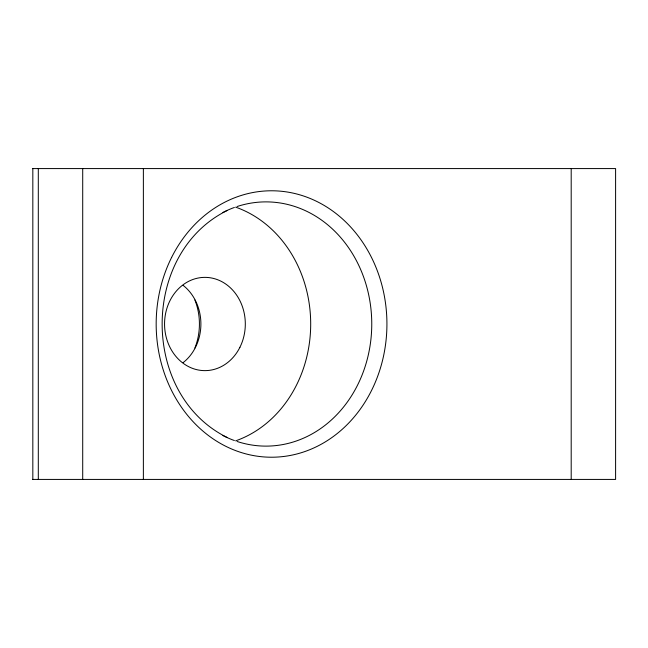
<?xml version="1.0" encoding="UTF-8"?>
<svg xmlns="http://www.w3.org/2000/svg" width="648" height="648" viewBox="0 0 648 648"><rect width="100%" height="100%" fill="white"/><g stroke="black" fill="none" stroke-linecap="round" stroke-linejoin="round"><path stroke-width="0.97" d="M32.829 479.423L32.829 168.577M227.31 210.454C140.422 253.157 140.422 394.843 227.31 437.546M32.4 168.577L615.6 168.577L615.6 479.423L32.4 479.423M571.196 168.577L571.196 479.423M143.37 168.577L143.37 479.423M82.709 168.577L82.709 479.423M38.305 168.577L38.305 479.423M235.637 207.141A122.124 105.762 -90 0 1 310.692 324A122.124 105.762 -90 0 1 235.637 440.859M183.157 285.387A46.632 40.379 -90 0 1 183.157 362.613M194.902 300.016A57.729 49.993 -90 0 1 194.902 347.984M237.103 206.526A122.124 105.762 -90 0 1 371.758 324A122.124 105.762 -90 0 1 237.103 441.474M234.39 440.543A122.124 105.762 -90 0 1 222.92 435.537M222.92 212.463A122.124 105.762 -90 0 1 234.39 207.457M239.906 347.312A46.632 40.379 -90 0 0 204.938 277.368A46.632 40.379 -90 0 0 169.962 347.312A46.632 40.379 -90 0 0 239.906 347.312M171.631 257.386A133.221 115.376 90 0 0 271.544 457.221A133.221 115.376 90 0 0 371.466 257.386A133.221 115.376 90 0 0 171.631 257.386"/></g></svg>
